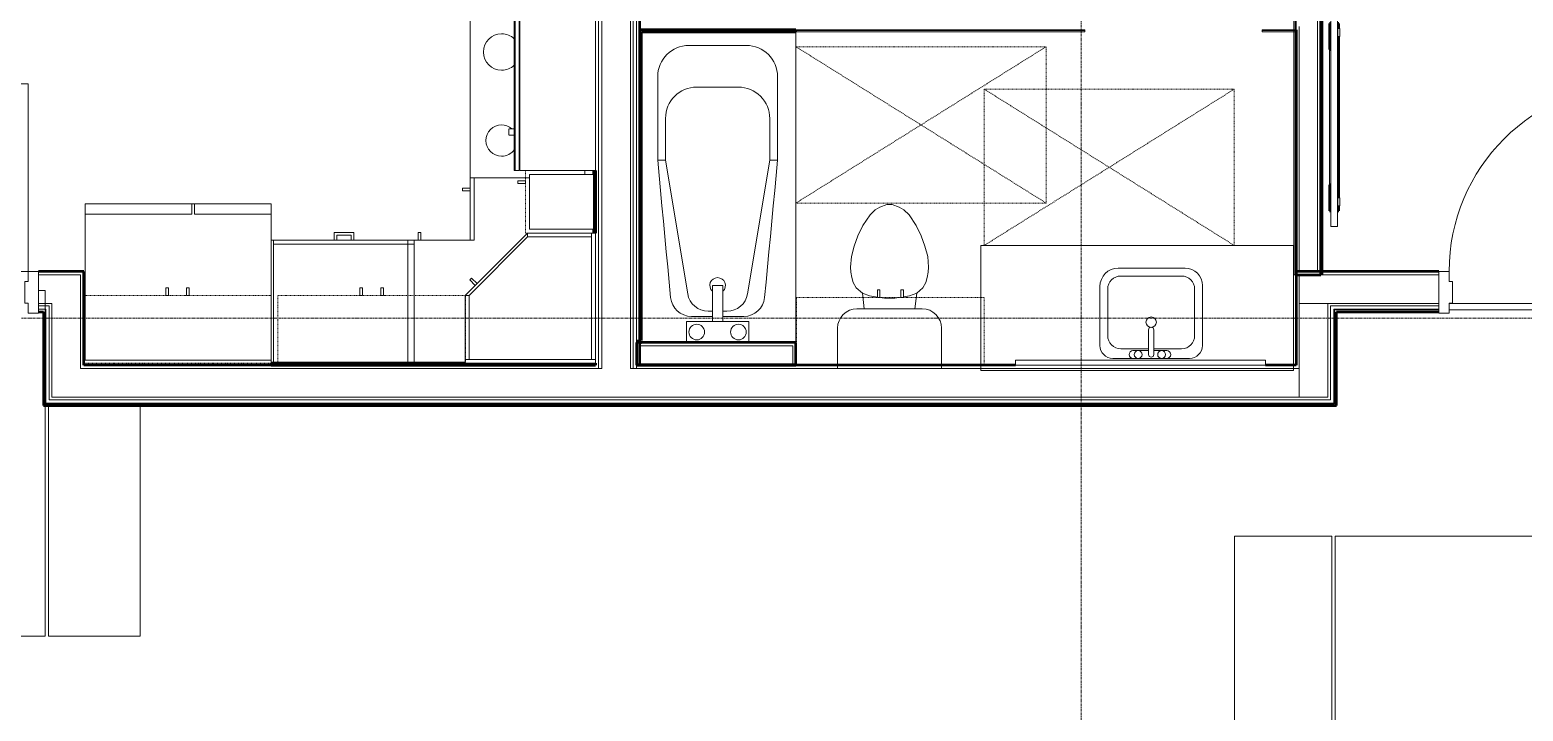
# Model space of a CAD drawing. Header units: inches. Extents: x -4218 to -1830, y 9767 to 12426.
# Drawn here: x -3029.1 to -2742.5, y 10391.8 to 10522.5 of the extents above; entities that cross this region are included whole.
import ezdxf

# ---------------------------------------------------------------- set-up
doc = ezdxf.new("R2010")
doc.units = ezdxf.units.IN
doc.header["$MEASUREMENT"] = 0
doc.linetypes.add('Dash', pattern=[0.25, 0.125, -0.125])
doc.linetypes.add('Grid Line 1_2_', pattern=[0.875, 0.5, -0.125, 0.125, -0.125])
for name, color, linetype, lineweight in [('0-1', 7, 'Continuous', 5), ('0-2', 253, 'Continuous', 9), ('0-3', 7, 'Continuous', 9), ('A-DOOR-1', 7, 'Continuous', 9), ('A-DOOR-2', 50, 'Continuous', 20), ('A-DOOR-3', 250, 'Continuous', 50), ('A-DOOR-FRAM-1', 50, 'Continuous', 20), ('A-FLOR-1', 253, 'Continuous', 9), ('A-FLOR-2', 252, 'Continuous', 9), ('A-FLOR-3', 7, 'Continuous', 9), ('A-FLOR-5', 192, 'Continuous', 9), ('A-GENM-HDLN-1', 7, 'Dash', 9), ('A-WALL-1', 250, 'Continuous', 50), ('A-WALL-2', 10, 'Continuous', 13), ('A-WALL-3', 254, 'Continuous', 9), ('A-WALL-4', 253, 'Continuous', 9), ('A-WALL-5', 252, 'Continuous', 9), ('A-WALL-6', 7, 'Continuous', 9), ('A-WALL-8', 113, 'Continuous', 9), ('I-WALL-1', 250, 'Continuous', 50), ('I-WALL-2', 254, 'Continuous', 9), ('I-WALL-3', 253, 'Continuous', 9), ('I-WALL-4', 252, 'Continuous', 9), ('P-SANR-FIXT-1', 7, 'Continuous', 9), ('P-SANR-FIXT-2', 253, 'Continuous', 9), ('P-SANR-FIXT-3', 252, 'Continuous', 9), ('P-SANR-FIXT-4', 254, 'Continuous', 9), ('Q-CASE', 31, 'Continuous', 9), ('Q-CASE-1', 252, 'Continuous', 9), ('Q-CASE-2', 7, 'Continuous', 9), ('Q-CASE-3', 253, 'Continuous', 9), ('Q-CASE-4', 7, 'Dash', 9), ('Q-CASE-5', 254, 'Continuous', 9), ('Q-SPCQ-1', 7, 'Continuous', 9), ('S-GRID-1', 1, 'Grid Line 1_2_', 9)]:
    doc.layers.add(name, color=color, linetype=linetype, lineweight=lineweight)

# ---------------------------------------------------------------- blocks, each defined once
blk = doc.blocks.new('Refrigerator_-_Side-by-Side_6047 - 36_ X 30_-345559-BACKGROUND - 3RD FLOOR')
at = {"layer": 'Q-SPCQ-1'}
for p, q in [((17.87, 14.42), (-17.88, 14.42)), ((-17.88, 14.42), (-17.88, -15.58)), ((17.87, -15.58), (17.87, 14.42)), ((-17.88, -13.58), (-3.13, -13.58)), ((-17.88, -13.58), (-17.88, -15.58)), ((-3.13, -15.58), (-3.13, -13.58)), ((-2.63, -13.58), (17.87, -13.58)), ((-2.63, -13.58), (-2.63, -15.58)), ((17.87, -15.58), (17.87, -13.58)), ((-17.88, -15.58), (17.87, -15.58)), ((-3.13, -15.58), (-17.88, -15.58)), ((17.87, -15.58), (-2.63, -15.58))]:
    blk.add_line(p, q, dxfattribs=at)
blk = doc.blocks.new('Range - 24_ x 30_-V65-BACKGROUND - 3RD FLOOR')
at = {"layer": 'Q-SPCQ-1'}
blk.add_line((29.25, 22), (30, 22), dxfattribs=at)
for centre, radius, start, end in [((6.5, 6), 3.5, 81.0228, 98.9772), ((6.5, 6), 3.5, 136.4283, 180), ((6.5, 6), 3.5, 180, 0), ((6.5, 6), 3.5, 360, 43.6179), ((23.5, 6), 3, 140.052, 180), ((23.5, 6), 3, 180, 360), ((23.5, 6), 3, 360, 53.8773)]:
    blk.add_arc(centre, radius, start, end, dxfattribs=at)
blk = doc.blocks.new('30quot_MicrowaveVent_11166 - 70cm miele oven-2322118-BACKGROUND - 3RD FLOOR')
at = {"layer": 'Q-CASE-2'}
for p, q in [((-14.2, -14.49), (-14.2, 0)), ((15.68, 0), (-14.2, 0)), ((15.68, 0), (15.68, -14.49)), ((15.68, -14.49), (-14.2, -14.49)), ((-14.2, -14.61), (15.68, -14.61)), ((-14.2, -15.39), (-14.2, -14.61)), ((-14.2, -15.6), (-14.2, -15.39)), ((-14.2, -15.39), (15.68, -15.39)), ((-14.2, -15.6), (15.68, -15.6)), ((7.69, -16.55), (7.69, -15.63)), ((7.69, -16.6), (8.88, -16.6)), ((8.88, -15.63), (8.88, -16.55)), ((15.68, -14.61), (15.68, -15.39)), ((15.68, -15.39), (15.68, -15.6))]:
    blk.add_line(p, q, dxfattribs=at)
blk = doc.blocks.new('300 Series Wall Hung Cabinet_302 - 36_ x 36_-2571299-BACKGROUND - 3RD FLOOR')
at = {"layer": 'Q-CASE-2'}
for p, q in [((-2.25, -13.19), (-1.76, -13.19)), ((-2.25, -13.19), (-2.25, -14.69)), ((-1.76, -14.69), (-1.76, -13.19)), ((1.75, -13.19), (2.24, -13.19)), ((1.75, -13.19), (1.75, -14.69)), ((2.24, -14.69), (2.24, -13.19)), ((-2.25, -14.69), (-1.76, -14.69)), ((1.75, -14.69), (2.24, -14.69))]:
    blk.add_line(p, q, dxfattribs=at)
at = {"layer": 'Q-CASE-4'}
for p, q in [((18, -0.19), (-18, -0.19)), ((-18, -0.19), (-18, -13.19)), ((18, -13.19), (18, -0.19)), ((-18, -13.19), (18, -13.19))]:
    blk.add_line(p, q, dxfattribs=at)
blk = doc.blocks.new('300 Series Wall Hung Cabinet_302 - 18_ x 36_-2359323-BACKGROUND - 3RD FLOOR')
at = {"layer": 'Q-CASE-2'}
for p, q in [((-1.76, 14.69), (-2.25, 14.69)), ((-2.25, 14.69), (-2.25, 13.19)), ((-1.76, 13.19), (-1.76, 14.69)), ((2.24, 14.69), (1.75, 14.69)), ((1.75, 14.69), (1.75, 13.19)), ((2.24, 13.19), (2.24, 14.69)), ((-1.76, 13.19), (-2.25, 13.19)), ((2.24, 13.19), (1.75, 13.19))]:
    blk.add_line(p, q, dxfattribs=at)
at = {"layer": 'Q-CASE-4'}
for p, q in [((-18, 0.19), (-18, 13.19)), ((-18, 13.19), (18, 13.19)), ((18, 13.19), (18, 0.19)), ((18, 0.19), (-18, 0.19))]:
    blk.add_line(p, q, dxfattribs=at)
blk = doc.blocks.new('Base Cabinet 3 Drawer 230 - Base Cabinet 3 Drawer 230 27_-V67-BACKGROUND - 3RD FLOOR')
at = {"layer": 'Q-CASE-1'}
for p, q in [((-12.76, 24), (14.24, 24)), ((-12.76, 23.25), (-12.76, 24)), ((14.24, 23.25), (-12.76, 23.25)), ((-12.76, 23.25), (-12.76, 0.38)), ((-0.64, 24), (-1.14, 24)), ((2.11, 24), (2.61, 24)), ((14.24, 24), (14.24, 23.25)), ((14.24, 0.38), (14.24, 23.25)), ((-12.76, 0), (14.24, 0))]:
    blk.add_line(p, q, dxfattribs=at)
at = {"layer": 'Q-CASE-2'}
for p, q in [((2.61, 25.5), (-1.14, 25.5)), ((-1.14, 25.5), (-1.14, 24)), ((-0.64, 24), (-0.64, 25)), ((-0.64, 25), (2.11, 25)), ((2.11, 25), (2.11, 24)), ((2.61, 24), (2.61, 25.5))]:
    blk.add_line(p, q, dxfattribs=at)
at = {"layer": 'Q-CASE-3'}
for p, q in [((-0.64, 24), (-1.14, 24)), ((2.11, 24), (2.61, 24)), ((-12.76, 0.38), (-12.76, 0.01)), ((14.24, 0.01), (14.24, 0.38))]:
    blk.add_line(p, q, dxfattribs=at)
at = {"layer": 'Q-CASE-5'}
for p, q in [((-0.64, 24), (-1.14, 24)), ((2.11, 24), (2.61, 24))]:
    blk.add_line(p, q, dxfattribs=at)
blk = doc.blocks.new('308 - 308-2727439-BACKGROUND - 3RD FLOOR')
at = {"layer": 'Q-CASE'}
for p, q in [((0, 25.19), (-12, 13.19)), ((-11.25, 13.19), (0, 24.44)), ((0, 24.44), (0, 25.19)), ((-12, 13.19), (-11.25, 13.19))]:
    blk.add_line(p, q, dxfattribs=at)
at = {"layer": 'Q-CASE-2'}
for p, q in [((0, 24.44), (-11.25, 13.19)), ((0, 25.19), (0, 24.44)), ((12.25, 25.19), (0, 25.19)), ((12.25, 24.44), (0, 24.44)), ((0, 24.44), (12.25, 24.44)), ((12.25, 24.44), (12.25, 25.19)), ((13, 25.19), (12.25, 25.19)), ((12.25, 25.19), (12.25, 0.94)), ((12.25, 0.94), (12.25, 24.44)), ((13, 0.94), (13, 25.19)), ((-10.76, 16.55), (-11.11, 16.2)), ((-11.11, 16.2), (-10.05, 15.14)), ((-9.7, 15.49), (-10.76, 16.55)), ((-12, 13.19), (-12, 0.94)), ((-11.25, 13.19), (-12, 13.19)), ((-11.25, 13.19), (-11.25, 0.94)), ((-11.25, 0.94), (-11.25, 13.19)), ((-12, 0.94), (-11.25, 0.94)), ((13, 0.94), (-12, 0.94)), ((-12, 0.94), (-12, 0.19)), ((-12, 0.19), (13, 0.19)), ((-11.25, 0.94), (12.25, 0.94)), ((12.25, 0.94), (13, 0.94)), ((13, 0.19), (13, 0.94))]:
    blk.add_line(p, q, dxfattribs=at)
blk = doc.blocks.new('Base Cabinet Corner 197 - Base Cabinet Corner 197-V72-BACKGROUND - 3RD FLOOR')
at = {"layer": 'Q-CASE-1'}
for p, q in [((0.73, 36), (-22.89, 36)), ((0.74, 23.25), (0.74, 24)), ((12.74, 24), (0.74, 24)), ((0.74, 23.25), (0.74, 24)), ((12.74, 23.25), (0.74, 23.25)), ((10.73, 24), (10.24, 24)), ((12.74, 12.63), (12.74, 24))]:
    blk.add_line(p, q, dxfattribs=at)
at = {"layer": 'Q-CASE-2'}
for p, q in [((0.74, 24), (0.74, 36)), ((0.74, 24), (0.74, 36)), ((0.73, 33.51), (0.73, 34)), ((2.23, 34), (0.73, 34)), ((0.73, 33.51), (2.23, 33.51)), ((2.23, 33.51), (2.23, 34)), ((10.73, 25.5), (10.24, 25.5)), ((10.24, 25.5), (10.24, 24)), ((10.73, 24), (10.73, 25.5))]:
    blk.add_line(p, q, dxfattribs=at)
at = {"layer": 'Q-CASE-3'}
for p, q in [((-22.89, 36), (-23.26, 36)), ((10.73, 24), (10.24, 24)), ((12.74, 0), (12.74, 0.38))]:
    blk.add_line(p, q, dxfattribs=at)
at = {"layer": 'Q-CASE-5'}
for p, q in [((-23.26, 36), (-23.26, 0)), ((-23.26, 0), (-22.89, 0)), ((-22.89, 0), (2.11, 0)), ((2.11, 0), (12.74, 0))]:
    blk.add_line(p, q, dxfattribs=at)
blk = doc.blocks.new('300 Series Wall Hung Cabinet_301 - 12_-2216986-BACKGROUND - 3RD FLOOR')
at = {"layer": 'Q-CASE-2'}
for p, q in [((5.25, -0.19), (-5.25, -0.19)), ((-5.25, -0.19), (-5.25, -12.44)), ((5.25, -12.44), (5.25, -0.19)), ((-5.25, -12.44), (5.25, -12.44)), ((-4, -13.19), (-3.51, -13.19)), ((-4, -13.19), (-4, -14.69)), ((-3.51, -14.69), (-3.51, -13.19)), ((-4, -14.69), (-3.51, -14.69))]:
    blk.add_line(p, q, dxfattribs=at)
at = {"layer": 'Q-CASE-4'}
for p, q in [((6, -0.19), (-6, -0.19)), ((-6, -0.19), (-6, -13.19)), ((6, -13.19), (6, -0.19)), ((-6, -13.19), (6, -13.19))]:
    blk.add_line(p, q, dxfattribs=at)
blk = doc.blocks.new('Basic Wall _ INT - W4BØF - _5_8 GYP - 2X4 WOOD_BATT_ - 5_8 GYP_ - ___-3182892-BACKGROUND - 3RD FLOOR')
at = {"layer": 'A-WALL-4'}
for p, q in [((-2781.32, 10565.87), (-2781.35, 10565.89)), ((-2781.15, 10565.69), (-2781.21, 10565.75)), ((-2781, 10565.54), (-2781.14, 10565.69)), ((-2780.94, 10565.48), (-2781, 10565.54)), ((-2781.35, 10476.16), (-2781.35, 10475.54)), ((-2781.35, 10475.52), (-2781.32, 10475.52)), ((-2781.21, 10475.52), (-2781.15, 10475.52)), ((-2781.14, 10475.52), (-2781, 10475.52)), ((-2781, 10475.54), (-2781, 10476.16)), ((-2781, 10475.52), (-2780.94, 10475.52))]:
    blk.add_line(p, q, dxfattribs=at)
at = {"layer": 'A-WALL-5'}
for p, q in [((-2781.35, 10565.89), (-2781.35, 10562.79)), ((-2781, 10562.79), (-2781, 10565.54)), ((-2781.35, 10562.79), (-2781.32, 10562.79)), ((-2781.21, 10562.79), (-2781.15, 10562.79)), ((-2781.14, 10562.79), (-2781, 10562.79)), ((-2781, 10562.79), (-2780.94, 10562.79)), ((-2781.32, 10526.79), (-2781.35, 10526.79)), ((-2781.35, 10526.79), (-2781.35, 10476.16)), ((-2781.15, 10526.79), (-2781.21, 10526.79)), ((-2781, 10526.79), (-2781.14, 10526.79)), ((-2780.94, 10526.79), (-2781, 10526.79)), ((-2781, 10476.16), (-2781, 10526.79)), ((-2781.31, 10475.52), (-2781.35, 10475.52)), ((-2781.22, 10475.52), (-2781.31, 10475.52)), ((-2781.22, 10475.54), (-2781.22, 10476.16)), ((-2780.94, 10475.52), (-2781.22, 10475.52)), ((-2780.94, 10475.54), (-2780.94, 10476.16))]:
    blk.add_line(p, q, dxfattribs=at)
at = {"layer": 'A-WALL-6'}
for p, q in [((-2781.35, 10565.89), (-2781.31, 10565.85)), ((-2781.22, 10562.79), (-2781.22, 10565.77)), ((-2780.94, 10562.79), (-2780.94, 10565.48)), ((-2781.31, 10562.79), (-2781.35, 10562.79)), ((-2781.22, 10562.79), (-2781.31, 10562.79)), ((-2780.94, 10562.79), (-2781.22, 10562.79)), ((-2781.35, 10526.79), (-2781.31, 10526.79)), ((-2781.31, 10526.79), (-2781.22, 10526.79)), ((-2781.22, 10476.16), (-2781.22, 10526.79)), ((-2781.22, 10526.79), (-2780.94, 10526.79)), ((-2780.94, 10476.16), (-2780.94, 10526.79))]:
    blk.add_line(p, q, dxfattribs=at)
at = {"layer": 'A-WALL-6', "flags": 128}
for points in [[(-2781.31, 10565.85), (-2781.28, 10565.83), (-2781.26, 10565.81), (-2781.25, 10565.79), (-2781.23, 10565.78), (-2781.23, 10565.77), (-2781.22, 10565.77)], [(-2781.22, 10565.77), (-2781.2, 10565.75), (-2781.15, 10565.69), (-2781.05, 10565.6), (-2780.94, 10565.48)]]:
    blk.add_lwpolyline(points, dxfattribs=at)
blk = doc.blocks.new('Basic Wall _ INT - W4BØF - _5_8 GYP - 2X4 WOOD_BATT_ - 5_8 GYP_ - ___-3182891-BACKGROUND - 3RD FLOOR')
at = {"layer": 'A-WALL-3'}
blk.add_line((-2786.1, 10526.79), (-2786.12, 10526.79), dxfattribs=at)
at = {"layer": 'A-WALL-4'}
for p, q in [((-2786.45, 10565.89), (-2786.51, 10565.89)), ((-2786.3, 10565.89), (-2786.45, 10565.89)), ((-2786.24, 10565.89), (-2786.3, 10565.89)), ((-2786.1, 10565.89), (-2786.12, 10565.89)), ((-2786.45, 10526.79), (-2786.51, 10526.79)), ((-2786.3, 10526.79), (-2786.45, 10526.79)), ((-2786.45, 10522.57), (-2786.45, 10526.78)), ((-2786.24, 10526.79), (-2786.3, 10526.79)), ((-2786.1, 10526.79), (-2786.1, 10522.54)), ((-2786.45, 10522.34), (-2786.45, 10522.39)), ((-2786.45, 10522.25), (-2786.45, 10522.34)), ((-2786.45, 10522.13), (-2786.45, 10522.25)), ((-2786.1, 10476.16), (-2786.1, 10475.54))]:
    blk.add_line(p, q, dxfattribs=at)
at = {"layer": 'A-WALL-5'}
for p, q in [((-2786.51, 10565.89), (-2786.22, 10565.89)), ((-2786.45, 10562.79), (-2786.45, 10565.89)), ((-2786.22, 10565.89), (-2786.14, 10565.89)), ((-2786.14, 10565.89), (-2786.1, 10565.89)), ((-2786.1, 10565.89), (-2786.1, 10562.79)), ((-2786.51, 10562.79), (-2786.45, 10562.79)), ((-2786.45, 10562.79), (-2786.3, 10562.79)), ((-2786.3, 10562.79), (-2786.24, 10562.79)), ((-2786.12, 10562.79), (-2786.1, 10562.79)), ((-2786.51, 10526.79), (-2786.22, 10526.79)), ((-2786.51, 10522.58), (-2786.51, 10526.78)), ((-2786.22, 10526.79), (-2786.22, 10522.55)), ((-2786.22, 10526.79), (-2786.14, 10526.79)), ((-2786.14, 10526.79), (-2786.1, 10526.79)), ((-2786.51, 10522.34), (-2786.51, 10522.39)), ((-2786.51, 10522.25), (-2786.51, 10522.34)), ((-2786.51, 10522.13), (-2786.51, 10522.25)), ((-2786.45, 10475.52), (-2786.45, 10522.13)), ((-2786.1, 10522.54), (-2786.1, 10476.16)), ((-2786.51, 10475.52), (-2786.45, 10475.52)), ((-2786.45, 10475.52), (-2786.3, 10475.52)), ((-2786.3, 10475.52), (-2786.24, 10475.52)), ((-2786.12, 10475.52), (-2786.1, 10475.52))]:
    blk.add_line(p, q, dxfattribs=at)
at = {"layer": 'A-WALL-6'}
for p, q in [((-2786.51, 10562.79), (-2786.51, 10565.89)), ((-2786.22, 10565.89), (-2786.22, 10562.79)), ((-2786.22, 10562.79), (-2786.51, 10562.79)), ((-2786.14, 10562.79), (-2786.22, 10562.79)), ((-2786.1, 10562.79), (-2786.14, 10562.79)), ((-2786.51, 10475.52), (-2786.51, 10522.13)), ((-2786.22, 10522.54), (-2786.22, 10475.52)), ((-2786.22, 10475.52), (-2786.51, 10475.52)), ((-2786.14, 10475.52), (-2786.22, 10475.52)), ((-2786.1, 10475.52), (-2786.14, 10475.52))]:
    blk.add_line(p, q, dxfattribs=at)
blk = doc.blocks.new('Basic Wall _ INT - W4BØF - _5_8 GYP - 2X4 WOOD_BATT_ - 5_8 GYP_ - ___-3182894-BACKGROUND - 3RD FLOOR')
at = {"layer": 'A-WALL-3'}
for p, q in [((-2786.1, 10522.52), (-2786.1, 10522.54)), ((-2786.1, 10522.34), (-2786.1, 10522.4)), ((-2786.1, 10522.19), (-2786.1, 10522.33)), ((-2786.1, 10522.13), (-2786.1, 10522.19))]:
    blk.add_line(p, q, dxfattribs=at)
at = {"layer": 'A-WALL-4'}
for p, q in [((-2786.4, 10522.19), (-2786.51, 10522.19)), ((-2786.31, 10522.19), (-2786.39, 10522.19)), ((-2786.25, 10522.19), (-2786.3, 10522.19)), ((-2786.1, 10522.48), (-2786.1, 10522.43)), ((-2786.1, 10522.43), (-2786.1, 10522.41)), ((-2786.1, 10522.41), (-2786.1, 10522.34)), ((-2786.1, 10522.34), (-2786.1, 10522.25)), ((-2786.1, 10522.25), (-2786.1, 10522.13))]:
    blk.add_line(p, q, dxfattribs=at)
at = {"layer": 'A-WALL-5'}
for p, q in [((-2882.11, 10522.54), (-2826.62, 10522.54)), ((-2826.62, 10522.19), (-2882.11, 10522.19)), ((-2826.62, 10522.52), (-2826.62, 10522.54)), ((-2826.62, 10522.34), (-2826.62, 10522.4)), ((-2826.62, 10522.19), (-2826.62, 10522.33)), ((-2826.62, 10522.13), (-2826.62, 10522.19)), ((-2792.62, 10522.54), (-2792.62, 10522.52)), ((-2792.62, 10522.54), (-2786.1, 10522.54)), ((-2792.62, 10522.4), (-2792.62, 10522.34)), ((-2792.62, 10522.33), (-2792.62, 10522.19)), ((-2792.62, 10522.19), (-2792.62, 10522.13)), ((-2786.51, 10522.19), (-2792.62, 10522.19)), ((-2786.4, 10522.13), (-2786.51, 10522.13)), ((-2786.31, 10522.13), (-2786.39, 10522.13)), ((-2786.25, 10522.13), (-2786.3, 10522.13)), ((-2786.1, 10522.54), (-2786.1, 10522.5)), ((-2786.1, 10522.5), (-2786.1, 10522.48))]:
    blk.add_line(p, q, dxfattribs=at)
at = {"layer": 'A-WALL-6'}
for p, q in [((-2882.11, 10522.41), (-2826.62, 10522.41)), ((-2826.62, 10522.13), (-2882.11, 10522.13)), ((-2826.62, 10522.54), (-2826.62, 10522.5)), ((-2826.62, 10522.5), (-2826.62, 10522.41)), ((-2826.62, 10522.41), (-2826.62, 10522.13)), ((-2792.62, 10522.5), (-2792.62, 10522.54)), ((-2792.62, 10522.41), (-2792.62, 10522.5)), ((-2792.62, 10522.41), (-2786.1, 10522.41)), ((-2792.62, 10522.13), (-2792.62, 10522.41)), ((-2786.51, 10522.13), (-2792.62, 10522.13))]:
    blk.add_line(p, q, dxfattribs=at)
blk = doc.blocks.new('BARN - FLUSH - 3-0 x 7-0 BARN DOOR-2961666-BACKGROUND - 3RD FLOOR')
at = {"layer": 'A-DOOR-1'}
for p, q in [((21, -4.32), (-60, -4.32)), ((-60, -4.95), (-60, -4.32)), ((-60, -5.57), (-60, -4.95)), ((-60, -5.57), (21, -5.57)), ((-54.5, -5.67), (-56, -5.67)), ((-56, -5.67), (-56, -6)), ((-54.5, -6), (-54.5, -5.67)), ((-52, -4.07), (-26, -4.07)), ((-23.5, -6), (-23.5, -5.67)), ((-22, -5.67), (-23.5, -5.67)), ((-22, -5.67), (-22, -6)), ((21, -4.32), (21, -4.95)), ((21, -4.95), (21, -5.57)), ((-54.5, -6), (-56, -6)), ((-22, -6), (-23.5, -6))]:
    blk.add_line(p, q, dxfattribs=at)
at = {"layer": 'A-DOOR-3'}
for p, q in [((-52, -4.07), (-57, -4.07)), ((-57, -4.07), (-57, -4.32)), ((-57, -5.57), (-57, -5.82)), ((-52, -4.33), (-52, -4.07)), ((-21, -4.07), (-26, -4.07)), ((-26, -4.07), (-26, -4.32)), ((-21, -4.32), (-21, -4.07)), ((-21, -5.82), (-21, -5.57)), ((-57, -5.82), (-56, -5.82)), ((-54.5, -5.82), (-23.5, -5.82)), ((-22, -5.82), (-21, -5.82))]:
    blk.add_line(p, q, dxfattribs=at)
blk = doc.blocks.new('M_Sink Vanity-Square - 500 x 440mm-V26-BACKGROUND - 3RD FLOOR')
at = {"layer": 'P-SANR-FIXT-1'}
for p, q in [((-5.72, 10.23), (7.14, 10.23)), ((-5.22, 8.73), (6.46, 8.73)), ((-9.22, -4.59), (-9.22, 6.73)), ((-7.72, -2.72), (-7.72, 6.23)), ((8.96, 6.23), (8.96, -2.72)), ((10.46, 6.91), (10.46, -4.59)), ((0.12, -6.33), (0.12, -1.59)), ((1.12, -6.33), (1.12, -1.59)), ((0.12, -5.22), (-5.22, -5.22)), ((-2.88, -5.59), (0.12, -5.59)), ((6.46, -5.22), (1.12, -5.22)), ((1.12, -5.59), (3.62, -5.59)), ((7.96, -7.09), (-6.72, -7.09)), ((3.62, -7.09), (-2.88, -7.09))]:
    blk.add_line(p, q, dxfattribs=at)
for centre, radius, start, end in [((-5.72, 6.73), 3.5, 90, 180), ((-5.22, 6.23), 2.5, 90, 180), ((6.46, 6.23), 2.5, 360, 90), ((7.14, 6.91), 3.32, 360, 90), ((0.62, -0.13), 1, 360, 180), ((-5.22, -2.72), 2.5, 180, 270), ((0.62, -0.13), 1, 180, 0), ((0.62, -1.59), 0.5, 360, 180), ((6.46, -2.72), 2.5, 270, 360), ((-6.72, -4.59), 2.5, 180, 270), ((-2.88, -6.34), 0.75, 90, 270), ((-1.88, -6.34), 0.75, 360, 180), ((2.62, -6.34), 0.75, 0, 180), ((3.62, -6.34), 0.75, 270, 90), ((7.96, -4.59), 2.5, 270, 0), ((-1.88, -6.34), 0.75, 180, 0), ((0.62, -6.33), 0.5, 180, 0), ((2.62, -6.34), 0.75, 180, 0)]:
    blk.add_arc(centre, radius, start, end, dxfattribs=at)
blk = doc.blocks.new('Toilet-Domestic-3D - Toilet-Domestic-3D-V84-BACKGROUND - 3RD FLOOR')
at = {"layer": 'P-SANR-FIXT-1'}
for p, q in [((-9.98, 11.75), (-9.98, 18.85)), ((9.98, 18.85), (9.98, 11.75)), ((6.25, 8.02), (-6.25, 8.02)), ((-4.86, 8.02), (-5.21, 5)), ((-1, 6), (-2.16, 5.8)), ((1, 6), (-1, 6)), ((1.85, 5.85), (1, 6)), ((3.84, 5.5), (2.34, 5.76)), ((4.86, 8.02), (5.21, 5)), ((-6.97, 3), (-7.24, 2)), ((-6.4, 4), (-6.97, 3)), ((-5.21, 5), (-6.4, 4)), ((-3.84, 5.5), (-5.21, 5)), ((-2.65, 5.71), (-3.84, 5.5)), ((5.21, 5), (3.84, 5.5)), ((6.4, 4), (5.21, 5)), ((6.97, 3), (6.4, 4)), ((7.24, 2), (6.97, 3)), ((-7.41, 1), (-7.5, 0)), ((-7.24, 2), (-7.41, 1)), ((7.41, 1), (7.24, 2)), ((7.5, 0), (7.41, 1)), ((-7.5, 0), (-7.33, -1.99)), ((-7.33, -1.99), (-6.79, -4)), ((6.79, -4), (7.33, -1.99)), ((7.33, -1.99), (7.5, 0)), ((-6.79, -4), (-6.06, -6)), ((6.06, -6), (6.79, -4)), ((-6.06, -6), (-5.13, -8)), ((-5.13, -8), (-3.74, -10)), ((3.74, -10), (5.13, -8)), ((5.13, -8), (6.06, -6)), ((-3.74, -10), (-2.74, -11)), ((-2.74, -11), (-1.87, -11.5)), ((1.87, -11.5), (2.74, -11)), ((2.74, -11), (3.74, -10)), ((-1.87, -11.5), (-0.5, -12)), ((-0.5, -12), (0.5, -12)), ((0.5, -12), (1.87, -11.5))]:
    blk.add_line(p, q, dxfattribs=at)
for centre, start, end in [((-6.25, 11.75), 180, 270), ((6.25, 11.75), 270, 360)]:
    blk.add_arc(centre, 3.73, start, end, dxfattribs=at)
at = {"layer": 'P-SANR-FIXT-2'}
blk.add_line((-9.98, 19.48), (9.98, 19.48), dxfattribs=at)
at = {"layer": 'P-SANR-FIXT-3'}
for p, q in [((-9.98, 18.85), (-9.98, 19.48)), ((9.98, 19.48), (9.98, 18.85))]:
    blk.add_line(p, q, dxfattribs=at)
blk = doc.blocks.new('Bath Vanity - Bath Vanity 60_-V173-BACKGROUND - 3RD FLOOR')
at = {"layer": 'Q-CASE-1'}
for p, q in [((-29.26, 1), (-29.26, 0)), ((30.74, 0.38), (30.74, 1)), ((30.74, 0), (30.74, 0.38)), ((-29.26, 0), (30.74, 0))]:
    blk.add_line(p, q, dxfattribs=at)
at = {"layer": 'Q-CASE-2'}
for p, q in [((30.74, 24), (-29.26, 24)), ((-29.26, 24), (-29.26, 1)), ((30.74, 1), (30.74, 24))]:
    blk.add_line(p, q, dxfattribs=at)
blk = doc.blocks.new('Bath Tub - Maestro - 60_x30_-V147-BACKGROUND - 3RD FLOOR')
at = {"layer": 'P-SANR-FIXT-1'}
for p, q in [((35, 26.5), (51, 26.5)), ((35, 26.5), (35, 25)), ((35, 25), (9.35, 20.74)), ((43, 25), (35, 25)), ((4, 21), (0.38, 21)), ((4, 16), (4, 21)), ((57, 20.5), (57, 9.5)), ((5, 16), (5, 20.04)), ((49, 11), (49, 19)), ((4, 14), (4, 16)), ((4, 16), (10.94, 16)), ((6, 16.8), (6, 16)), ((10.94, 14), (10.94, 16)), ((4, 9), (4, 14)), ((10.94, 14), (4, 14)), ((5, 9.96), (5, 14)), ((6, 14), (6, 13.2)), ((0.38, 9), (4, 9)), ((9.35, 9.26), (35, 5)), ((35, 3.5), (35, 5)), ((35, 5), (43, 5)), ((51, 3.5), (35, 3.5)), ((0.38, 0), (59.63, 0))]:
    blk.add_line(p, q, dxfattribs=at)
at = {"layer": 'P-SANR-FIXT-1', "flags": 128}
for points in [[(8.63, 24.03), (11.56, 24.3), (14.49, 24.58), (17.42, 24.85), (20.35, 25.13), (23.28, 25.4), (26.21, 25.68), (29.14, 25.95), (32.07, 26.23), (35, 26.5)], [(35, 3.5), (32.07, 3.77), (29.14, 4.05), (26.21, 4.32), (23.28, 4.6), (20.35, 4.87), (17.42, 5.15), (14.49, 5.42), (11.56, 5.7), (8.63, 5.97)]]:
    blk.add_lwpolyline(points, dxfattribs=at)
at = {"layer": 'P-SANR-FIXT-1'}
for centre, radius, start, end in [((51, 20.5), 6, 360, 90), ((9, 20.04), 4, 95.3558, 180), ((43, 19), 6, 360, 90), ((2, 19), 1.5, 360, 180), ((10, 16.8), 4, 99.4223, 180), ((2, 19), 1.5, 180, 360), ((10.94, 15), 1.5, 360, 137.9289), ((10.94, 15), 1.5, 222.0711, 360), ((2, 11), 1.5, 360, 180), ((10, 13.2), 4, 180, 260.5777), ((2, 11), 1.5, 180, 360), ((9, 9.96), 4, 180, 264.6442), ((43, 11), 6, 270, 0), ((51, 9.5), 6, 270, 360)]:
    blk.add_arc(centre, radius, start, end, dxfattribs=at)
at = {"layer": 'P-SANR-FIXT-2'}
for p, q in [((60, 30), (0, 30)), ((0, 29.97), (0, 21)), ((60, 0), (60, 29.97)), ((0, 21), (0, 9)), ((0, 9), (0, 0))]:
    blk.add_line(p, q, dxfattribs=at)
at = {"layer": 'P-SANR-FIXT-3'}
for p, q in [((0.38, 21), (0, 21)), ((0, 9), (0.38, 9)), ((0, 0), (0.38, 0)), ((59.63, 0), (60, 0))]:
    blk.add_line(p, q, dxfattribs=at)
at = {"layer": 'P-SANR-FIXT-4'}
blk.add_line((0, 21), (0, 9), dxfattribs=at)
blk = doc.blocks.new('ADA Clearances - 30_x48_-3054095-BACKGROUND - 3RD FLOOR')
at = {"layer": 'A-GENM-HDLN-1'}
for p, q in [((15, -24), (-15, 24)), ((-15, -24), (15, 24)), ((15, 24), (-15, 24)), ((-15, 24), (-15, -24)), ((15, -24), (15, 24)), ((-15, -24), (15, -24))]:
    blk.add_line(p, q, dxfattribs=at)
blk = doc.blocks.new('ADA Clearances - 30_x48_-V86-BACKGROUND - 3RD FLOOR')
at = {"layer": 'A-GENM-HDLN-1'}
for p, q in [((15, -24), (-15, 24)), ((-15, -24), (15, 24)), ((15, 24), (-15, 24)), ((15, -24), (15, 24)), ((-15, -24), (15, -24))]:
    blk.add_line(p, q, dxfattribs=at)
blk = doc.blocks.new('BATHROOM MIRROR - BATHROOM MIRROR 48_-3123886-BACKGROUND - 3RD FLOOR')
at = {"layer": 'Q-CASE-2'}
for p, q in [((-23.26, -23), (24.74, -23)), ((-23.26, -23), (-23.26, -24)), ((24.74, -24), (-23.26, -24)), ((24.74, -24), (24.74, -23))]:
    blk.add_line(p, q, dxfattribs=at)
at = {"layer": 'Q-CASE-5'}
blk.add_line((21.74, -24), (-20.26, -24), dxfattribs=at)
blk = doc.blocks.new('300 Series Wall Hung Cabinet_326 - 36_-2909953-BACKGROUND - 3RD FLOOR')
at = {"layer": 'Q-CASE-2'}
for p, q in [((-2.01, 14.69), (-2.5, 14.69)), ((-2.5, 14.69), (-2.5, 13.19)), ((-2.01, 13.19), (-2.01, 14.69)), ((2.49, 14.69), (2, 14.69)), ((2, 14.69), (2, 13.19)), ((2.49, 13.19), (2.49, 14.69)), ((-2.01, 13.19), (-2.5, 13.19)), ((2.49, 13.19), (2, 13.19))]:
    blk.add_line(p, q, dxfattribs=at)
at = {"layer": 'Q-CASE-4'}
for p, q in [((-18, 0.19), (-18, 13.19)), ((-18, 13.19), (18, 13.19)), ((18, 13.19), (18, 0.19)), ((18, 0.19), (-18, 0.19))]:
    blk.add_line(p, q, dxfattribs=at)
blk = doc.blocks.new('Basic Wall _ INT - W4FØF - INT - _5_8 GYP - 2X4 WOOD_BATT__ - ___-3183076-BACKGROUND - 3RD FLOOR')
at = {"layer": 'A-WALL-3'}
for p, q in [((-2912.7, 10462.95), (-2912.7, 10462.89)), ((-2912.7, 10462.89), (-2912.7, 10462.75)), ((-2912.7, 10462.74), (-2912.7, 10462.68)), ((-2912.7, 10462.56), (-2912.7, 10462.54))]:
    blk.add_line(p, q, dxfattribs=at)
at = {"layer": 'A-WALL-4'}
for p, q in [((-2912.7, 10462.66), (-2912.7, 10462.95)), ((-2912.11, 10462.89), (-2912.7, 10462.89)), ((-2912.7, 10462.66), (-2912.7, 10462.66)), ((-2912.7, 10462.65), (-2912.7, 10462.66)), ((-2912.7, 10462.58), (-2912.7, 10462.65)), ((-2912.7, 10462.54), (-2912.7, 10462.58)), ((-2912.7, 10462.54), (-2912.11, 10462.54))]:
    blk.add_line(p, q, dxfattribs=at)
at = {"layer": 'A-WALL-5'}
for p, q in [((-2912.11, 10462.95), (-2912.7, 10462.95)), ((-2912.11, 10462.66), (-2912.7, 10462.66)), ((-2882.07, 10462.89), (-2882.07, 10462.95)), ((-2882.07, 10462.75), (-2882.07, 10462.89)), ((-2882.07, 10462.68), (-2882.07, 10462.74)), ((-2882.07, 10462.54), (-2882.07, 10462.56))]:
    blk.add_line(p, q, dxfattribs=at)
at = {"layer": 'A-WALL-6'}
for p, q in [((-2882.07, 10462.95), (-2882.07, 10462.66)), ((-2882.07, 10462.66), (-2882.07, 10462.58)), ((-2882.07, 10462.58), (-2882.07, 10462.54))]:
    blk.add_line(p, q, dxfattribs=at)
blk = doc.blocks.new('CTR - 1st Phase - Unit Layouts_rvt-1-BACKGROUND - 3RD FLOOR')
at = {"layer": 'A-WALL-1'}
for p, q in [((-2781.35, 10475.52), (-2781.35, 10526.79)), ((-2912.11, 10522.54), (-2912.11, 10462.54)), ((-2911.73, 10522.54), (-2912.11, 10522.54)), ((-2882.11, 10522.54), (-2911.73, 10522.54)), ((-2911.73, 10462.91), (-2911.73, 10522.16)), ((-2911.73, 10522.16), (-2882.11, 10522.16)), ((-2882.11, 10522.16), (-2882.11, 10522.54)), ((-2786.1, 10522.54), (-2786.1, 10475.52)), ((-2920.95, 10495.54), (-2920.95, 10494.79)), ((-2920.57, 10483.54), (-2920.57, 10495.54)), ((-2920.95, 10484.29), (-2920.95, 10483.54)), ((-2786.1, 10475.52), (-2785.47, 10475.52)), ((-2785.47, 10475.52), (-2781.97, 10475.52)), ((-2781.97, 10475.52), (-2781.35, 10475.52)), ((-2882.07, 10462.54), (-2912.7, 10462.54)), ((-2912.7, 10462.54), (-2912.7, 10461.91)), ((-2912.7, 10461.91), (-2912.7, 10458.41)), ((-2912.11, 10462.54), (-2911.73, 10462.54)), ((-2882.07, 10461.91), (-2882.07, 10462.54)), ((-2882.07, 10458.41), (-2882.07, 10461.91)), ((-2945.57, 10458.54), (-2982.77, 10458.54)), ((-2982.77, 10458.54), (-2982.77, 10458.16)), ((-2982.77, 10458.16), (-2920.57, 10458.16)), ((-2920.57, 10458.16), (-2920.57, 10458.54)), ((-2912.7, 10458.41), (-2912.7, 10458.16)), ((-2912.7, 10458.16), (-2882.07, 10458.16)), ((-2882.07, 10458.16), (-2882.07, 10458.41))]:
    blk.add_line(p, q, dxfattribs=at)
at = {"layer": 'A-WALL-2'}
for p, q in [((-2781.97, 10526.79), (-2781.97, 10476.14)), ((-2785.47, 10523.16), (-2785.47, 10476.14)), ((-2785.47, 10476.14), (-2781.97, 10476.14)), ((-2912.07, 10461.91), (-2912.07, 10458.41)), ((-2912.07, 10461.91), (-2882.7, 10461.91)), ((-2882.7, 10458.41), (-2882.7, 10461.91)), ((-2912.07, 10458.41), (-2912.7, 10458.41)), ((-2912.7, 10458.41), (-2912.07, 10458.41)), ((-2912.07, 10458.41), (-2882.7, 10458.41)), ((-2882.07, 10458.41), (-2882.7, 10458.41)), ((-2882.7, 10458.41), (-2882.07, 10458.41))]:
    blk.add_line(p, q, dxfattribs=at)
at = {"layer": 'A-WALL-3'}
for p, q in [((-2786.1, 10522.39), (-2786.1, 10522.13)), ((-2920.57, 10458.54), (-2920.57, 10483.54)), ((-2786.1, 10476.16), (-2786.1, 10475.54)), ((-2781.35, 10475.54), (-2781.35, 10476.16)), ((-2912.11, 10462.54), (-2912.7, 10462.54)), ((-2912.7, 10458.16), (-2912.7, 10462.54)), ((-2912.7, 10458.16), (-2912.07, 10458.16))]:
    blk.add_line(p, q, dxfattribs=at)
at = {"layer": 'A-WALL-4'}
for p, q in [((-2781.35, 10476.16), (-2781.35, 10526.79)), ((-2912.11, 10522.54), (-2912.11, 10462.54)), ((-2912.07, 10522.54), (-2911.73, 10522.54)), ((-2882.11, 10522.54), (-2911.73, 10522.54)), ((-2786.1, 10522.13), (-2786.1, 10476.16)), ((-2920.57, 10483.54), (-2920.57, 10495.54)), ((-2785.47, 10475.52), (-2786.1, 10475.52)), ((-2781.35, 10475.52), (-2785.45, 10475.52)), ((-2911.73, 10462.54), (-2912.07, 10462.54)), ((-2982.77, 10458.16), (-2920.57, 10458.16)), ((-2920.95, 10458.54), (-2945.57, 10458.54)), ((-2920.57, 10458.54), (-2920.57, 10458.16)), ((-2912.07, 10458.16), (-2882.07, 10458.16))]:
    blk.add_line(p, q, dxfattribs=at)
at = {"layer": 'A-WALL-5'}
for p, q in [((-2911.73, 10462.91), (-2911.73, 10522.16)), ((-2911.73, 10522.16), (-2882.11, 10522.16)), ((-2882.11, 10522.54), (-2882.11, 10522.16)), ((-2920.95, 10495.54), (-2920.95, 10494.79)), ((-2920.95, 10484.29), (-2920.95, 10483.54)), ((-2882.07, 10462.54), (-2882.07, 10458.16)), ((-2982.77, 10458.16), (-2982.77, 10458.54)), ((-2945.57, 10458.54), (-2982.77, 10458.54))]:
    blk.add_line(p, q, dxfattribs=at)
at = {"layer": 'A-WALL-8'}
for p, q in [((-2944.57, 10552.29), (-2944.57, 10482.16)), ((-2944.57, 10482.16), (-2944.57, 10552.29)), ((-2920.57, 10483.54), (-2920.57, 10495.54)), ((-2920.57, 10495.54), (-2920.57, 10483.54)), ((-2944.57, 10482.16), (-2982.77, 10482.16)), ((-2982.77, 10482.16), (-2944.57, 10482.16)), ((-2920.57, 10458.54), (-2920.57, 10483.54)), ((-2920.57, 10483.54), (-2920.57, 10458.54)), ((-2982.77, 10459.16), (-2982.77, 10458.54)), ((-2982.77, 10458.54), (-2982.77, 10459.16)), ((-2982.77, 10458.54), (-2982.77, 10458.16)), ((-2982.77, 10458.16), (-2982.77, 10458.54)), ((-2982.77, 10458.16), (-2920.57, 10458.16)), ((-2920.57, 10458.16), (-2982.77, 10458.16)), ((-2920.57, 10458.16), (-2920.57, 10458.54)), ((-2920.57, 10458.54), (-2920.57, 10458.16))]:
    blk.add_line(p, q, dxfattribs=at)
at = {"layer": '0-2'}
for name, p in [('Basic Wall _ INT - W4BØF - _5_8 GYP - 2X4 WOOD_BATT_ - 5_8 GYP_ - ___-3182891-BACKGROUND - 3RD FLOOR', (0, 0)), ('Basic Wall _ INT - W4BØF - _5_8 GYP - 2X4 WOOD_BATT_ - 5_8 GYP_ - ___-3182892-BACKGROUND - 3RD FLOOR', (0, 0)), ('Basic Wall _ INT - W4BØF - _5_8 GYP - 2X4 WOOD_BATT_ - 5_8 GYP_ - ___-3182894-BACKGROUND - 3RD FLOOR', (0, 0)), ('Base Cabinet 3 Drawer 230 - Base Cabinet 3 Drawer 230 27_-V67-BACKGROUND - 3RD FLOOR', (-2969.56, 10458.16)), ('308 - 308-2727439-BACKGROUND - 3RD FLOOR', (-2933.57, 10458.35)), ('Bath Vanity - Bath Vanity 60_-V173-BACKGROUND - 3RD FLOOR', (-2817.31, 10457.16)), ('M_Sink Vanity-Square - 500 x 440mm-V26-BACKGROUND - 3RD FLOOR', (-2814.52, 10466.56)), ('300 Series Wall Hung Cabinet_302 - 18_ x 36_-2359323-BACKGROUND - 3RD FLOOR', (-3000.77, 10458.35)), ('300 Series Wall Hung Cabinet_326 - 36_-2909953-BACKGROUND - 3RD FLOOR', (-2863.95, 10457.98)), ('Basic Wall _ INT - W4FØF - INT - _5_8 GYP - 2X4 WOOD_BATT__ - ___-3183076-BACKGROUND - 3RD FLOOR', (0, 0)), ('BATHROOM MIRROR - BATHROOM MIRROR 48_-3123886-BACKGROUND - 3RD FLOOR', (-2816.69, 10482.16))]:
    blk.add_blockref(name, p, dxfattribs=at)
for name, p, rotation in [('BARN - FLUSH - 3-0 x 7-0 BARN DOOR-2961666-BACKGROUND - 3RD FLOOR', (-2783.72, 10544.79), 89.99999999996912), ('30quot_MicrowaveVent_11166 - 70cm miele oven-2322118-BACKGROUND - 3RD FLOOR', (-2920.57, 10511.22), 269.9999999999994), ('Range - 24_ x 30_-V65-BACKGROUND - 3RD FLOOR', (-2944.57, 10524.79), 269.9999999999817), ('Bath Tub - Maestro - 60_x30_-V147-BACKGROUND - 3RD FLOOR', (-2882.11, 10462.54), 90.00000000016878), ('ADA Clearances - 30_x48_-3054095-BACKGROUND - 3RD FLOOR', (-2858.07, 10504.3), 89.99999999999663), ('ADA Clearances - 30_x48_-V86-BACKGROUND - 3RD FLOOR', (-2821.95, 10496.16), 90.00000000003249), ('300 Series Wall Hung Cabinet_301 - 12_-2216986-BACKGROUND - 3RD FLOOR', (-2920.76, 10489.54), 269.9999999999998), ('Base Cabinet Corner 197 - Base Cabinet Corner 197-V72-BACKGROUND - 3RD FLOOR', (-2920.57, 10481.43), 90.00000000000179), ('Refrigerator_-_Side-by-Side_6047 - 36_ X 30_-345559-BACKGROUND - 3RD FLOOR', (-3000.65, 10473.59), 180), ('Toilet-Domestic-3D - Toilet-Domestic-3D-V84-BACKGROUND - 3RD FLOOR', (-2864.11, 10477.02), 180), ('300 Series Wall Hung Cabinet_302 - 36_ x 36_-2571299-BACKGROUND - 3RD FLOOR', (-2963.51, 10458.35), 180)]:
    blk.add_blockref(name, p, dxfattribs=dict(at, rotation=rotation))
blk = doc.blocks.new('HOLLOW METAL - UNIT DOOR-2191978-BACKGROUND - 3RD FLOOR')
at = {"layer": 'A-DOOR-1'}
blk.add_arc((18, 4.125), 36, 90, 180, dxfattribs=at)
at = {"layer": 'A-DOOR-2'}
for p, q in [((18, 40.125), (16.25, 40.125)), ((16.25, 40.125), (16.25, 4.125)), ((18, 4.125), (18, 40.125)), ((16.25, 4.125), (18, 4.125))]:
    blk.add_line(p, q, dxfattribs=at)
at = {"layer": 'A-DOOR-FRAM-1'}
for p, q in [((-18, 4.125), (-20, 4.125)), ((-20, 4.125), (-20, -3.875)), ((-18, 2.1875), (-18, 4.125)), ((18, 4.125), (18, 2.1875)), ((20, 4.125), (18, 4.125)), ((20, -3.875), (20, 4.125)), ((-17.375, 2.1875), (-18, 2.1875)), ((-17.375, -1.9375), (-17.375, 2.1875)), ((18, 2.1875), (17.375, 2.1875)), ((17.375, 2.1875), (17.375, -1.9375)), ((-18, -3.875), (-18, -1.9375)), ((-18, -1.9375), (-17.375, -1.9375)), ((17.375, -1.9375), (18, -1.9375)), ((18, -1.9375), (18, -3.875)), ((-20, -3.875), (-18, -3.875)), ((18, -3.875), (20, -3.875))]:
    blk.add_line(p, q, dxfattribs=at)
blk = doc.blocks.new('HOLLOW METAL - UNIT DOOR-2191979-BACKGROUND - 3RD FLOOR')
at = {"layer": 'A-DOOR-1'}
blk.add_arc((18, 4.125), 36, 90, 180, dxfattribs=at)
at = {"layer": 'A-DOOR-2'}
for p, q in [((18, 40.125), (16.25, 40.125)), ((16.25, 40.125), (16.25, 4.125)), ((18, 4.125), (18, 40.125)), ((16.25, 4.125), (18, 4.125))]:
    blk.add_line(p, q, dxfattribs=at)
at = {"layer": 'A-DOOR-FRAM-1'}
for p, q in [((-18, 4.125), (-20, 4.125)), ((-20, 4.125), (-20, -3.875)), ((-18, 2.1875), (-18, 4.125)), ((18, 4.125), (18, 2.1875)), ((20, 4.125), (18, 4.125)), ((20, -3.875), (20, 4.125)), ((-17.375, 2.1875), (-18, 2.1875)), ((-17.375, -1.9375), (-17.375, 2.1875)), ((18, 2.1875), (17.375, 2.1875)), ((17.375, 2.1875), (17.375, -1.9375)), ((-18, -3.875), (-18, -1.9375)), ((-18, -1.9375), (-17.375, -1.9375)), ((17.375, -1.9375), (18, -1.9375)), ((18, -1.9375), (18, -3.875)), ((-20, -3.875), (-18, -3.875)), ((18, -3.875), (20, -3.875))]:
    blk.add_line(p, q, dxfattribs=at)
blk = doc.blocks.new('CTR - 1st Phase - Common Walls_rvt-1-BACKGROUND - 3RD FLOOR')
at = {"layer": 'A-FLOR-1'}
for p, q in [((-3026.15, 10450.41), (-3026.15, 10450.79)), ((-3007.91, 10450.79), (-3025.52, 10450.79)), ((-3025.52, 10450.79), (-3025.52, 10450.41)), ((-3007.91, 10450.44), (-3007.91, 10450.79))]:
    blk.add_line(p, q, dxfattribs=at)
at = {"layer": 'A-FLOR-2'}
for p, q in [((-3026.15, 10472.54), (-3027.42, 10472.54)), ((-3026.15, 10450.79), (-3026.15, 10472.54)), ((-3026.15, 10450.16), (-3026.15, 10450.41)), ((-3025.52, 10450.41), (-3025.52, 10450.16)), ((-3007.91, 10450.16), (-3007.91, 10450.41))]:
    blk.add_line(p, q, dxfattribs=at)
at = {"layer": 'A-FLOR-3'}
for p, q in [((-3026.15, 10406.19), (-3026.15, 10450.16)), ((-3025.52, 10450.16), (-3025.52, 10406.19)), ((-3007.91, 10406.19), (-3007.91, 10450.16)), ((-2779.2, 10425.39), (-2797.9, 10425.39)), ((-2797.9, 10425.39), (-2797.9, 10381.16)), ((-2779.2, 10363.41), (-2779.2, 10425.39)), ((-2739.92, 10425.39), (-2778.57, 10425.39)), ((-2778.57, 10425.39), (-2778.57, 10361.48)), ((-3064.8, 10406.19), (-3026.15, 10406.19)), ((-3025.52, 10406.19), (-3007.91, 10406.19))]:
    blk.add_line(p, q, dxfattribs=at)
at = {"layer": 'A-WALL-2'}
for p, q in [((-2919.95, 10843.14), (-2919.95, 10458.16)), ((-2919.32, 10843.14), (-2919.32, 10458.16)), ((-2913.82, 10843.14), (-2913.82, 10458.16)), ((-2913.32, 10843.14), (-2913.32, 10458.16)), ((-2912.7, 10843.14), (-2912.7, 10458.16)), ((-3026.52, 10475.54), (-3027.42, 10475.54)), ((-3026.52, 10475.54), (-3024.9, 10475.54)), ((-3024.9, 10475.54), (-3019.4, 10475.54)), ((-3019.4, 10475.54), (-3019.4, 10457.54)), ((-2758.72, 10475.54), (-2785.47, 10475.54)), ((-2785.47, 10470.04), (-2785.47, 10475.54)), ((-3026.52, 10470.04), (-3027.42, 10470.04)), ((-3026.52, 10469.54), (-3027.42, 10469.54)), ((-3026.52, 10470.04), (-3025.4, 10470.04)), ((-3026.52, 10469.54), (-3026.02, 10469.54)), ((-3026.02, 10469.54), (-3025.4, 10469.54)), ((-3025.4, 10470.04), (-3024.9, 10470.04)), ((-3025.4, 10469.54), (-3025.4, 10451.54)), ((-3024.9, 10470.04), (-3024.9, 10452.04)), ((-2785.47, 10468.41), (-2785.47, 10470.04)), ((-2758.72, 10470.04), (-2779.97, 10470.04)), ((-2779.97, 10469.54), (-2779.97, 10470.04)), ((-2779.97, 10468.41), (-2779.97, 10469.54)), ((-2758.72, 10469.54), (-2779.47, 10469.54)), ((-2779.47, 10468.91), (-2779.47, 10469.54)), ((-3026.52, 10468.91), (-3027.42, 10468.91)), ((-3026.52, 10468.91), (-3026.02, 10468.91)), ((-3026.02, 10468.91), (-3026.02, 10450.91)), ((-2785.47, 10468.41), (-2785.47, 10457.54)), ((-2779.97, 10468.41), (-2779.97, 10452.04)), ((-2779.47, 10468.41), (-2779.47, 10468.91)), ((-2779.47, 10468.41), (-2779.47, 10451.54)), ((-2758.72, 10468.91), (-2778.85, 10468.91)), ((-2778.85, 10468.41), (-2778.85, 10468.91)), ((-2778.85, 10468.41), (-2778.85, 10450.91)), ((-2919.95, 10458.16), (-2919.95, 10457.54)), ((-2919.32, 10458.16), (-2919.32, 10457.54)), ((-2913.82, 10458.16), (-2913.82, 10457.54)), ((-2913.32, 10458.16), (-2913.32, 10457.54)), ((-2912.7, 10458.16), (-2912.7, 10457.54)), ((-3018.77, 10457.54), (-3019.4, 10457.54)), ((-2919.95, 10457.54), (-3018.77, 10457.54)), ((-2919.32, 10457.54), (-2919.95, 10457.54)), ((-2919.32, 10457.54), (-2919.95, 10457.54)), ((-2913.32, 10457.54), (-2913.82, 10457.54)), ((-2913.32, 10457.54), (-2913.82, 10457.54)), ((-2912.7, 10457.54), (-2913.32, 10457.54)), ((-2912.7, 10457.54), (-2913.32, 10457.54)), ((-2786.1, 10457.54), (-2912.7, 10457.54)), ((-2785.47, 10457.54), (-2786.1, 10457.54)), ((-3025.4, 10450.91), (-3026.02, 10450.91)), ((-3026.02, 10450.41), (-3026.02, 10450.91)), ((-3026.02, 10450.91), (-3026.02, 10450.41)), ((-3024.9, 10451.54), (-3025.4, 10451.54)), ((-3018.77, 10450.91), (-3025.4, 10450.91)), ((-3019.4, 10452.04), (-3024.9, 10452.04)), ((-3018.77, 10451.54), (-3024.9, 10451.54)), ((-3018.77, 10452.04), (-3019.4, 10452.04)), ((-2786.1, 10452.04), (-3018.77, 10452.04)), ((-2786.1, 10451.54), (-3018.77, 10451.54)), ((-2786.1, 10450.91), (-3018.77, 10450.91)), ((-2785.47, 10452.04), (-2786.1, 10452.04)), ((-2779.97, 10451.54), (-2786.1, 10451.54)), ((-2779.47, 10450.91), (-2786.1, 10450.91)), ((-2779.97, 10452.04), (-2785.47, 10452.04)), ((-2779.47, 10451.54), (-2779.97, 10451.54)), ((-2778.85, 10450.91), (-2779.47, 10450.91))]:
    blk.add_line(p, q, dxfattribs=at)
at = {"layer": 'I-WALL-1'}
for p, q in [((-2912.07, 10458.16), (-2912.07, 10651.92)), ((-2920.57, 10495.54), (-2920.57, 10483.54)), ((-3026.52, 10476.16), (-3027.42, 10476.16)), ((-3019.4, 10476.16), (-3026.52, 10476.16)), ((-3018.77, 10476.16), (-3019.4, 10476.16)), ((-3018.77, 10458.16), (-3018.77, 10476.16)), ((-2758.72, 10476.16), (-2786.1, 10476.16)), ((-2786.1, 10476.16), (-2786.1, 10475.54)), ((-2786.1, 10475.54), (-2786.1, 10468.41)), ((-3027.42, 10468.41), (-3026.52, 10468.41)), ((-3026.52, 10468.41), (-3026.52, 10450.41)), ((-2786.1, 10468.41), (-2786.1, 10458.16)), ((-2778.35, 10468.41), (-2758.72, 10468.41)), ((-2778.35, 10450.41), (-2778.35, 10468.41)), ((-2920.57, 10458.16), (-3018.77, 10458.16)), ((-2920.57, 10458.54), (-2920.57, 10458.16)), ((-2839.95, 10458.16), (-2912.07, 10458.16)), ((-2786.1, 10458.16), (-2791.95, 10458.16)), ((-3026.52, 10450.41), (-3026.02, 10450.41)), ((-3026.02, 10450.41), (-3018.77, 10450.41)), ((-3018.77, 10450.41), (-2786.1, 10450.41)), ((-2786.1, 10450.41), (-2778.85, 10450.41)), ((-2778.85, 10450.41), (-2778.35, 10450.41))]:
    blk.add_line(p, q, dxfattribs=at)
at = {"layer": 'I-WALL-2'}
for p, q in [((-2920.57, 10495.54), (-2920.57, 10483.54)), ((-2920.57, 10483.54), (-2920.57, 10458.54)), ((-2786.1, 10475.54), (-2786.1, 10476.16)), ((-2912.07, 10458.41), (-2912.07, 10461.91)), ((-2920.57, 10458.16), (-2982.77, 10458.16)), ((-2920.57, 10458.54), (-2920.57, 10458.16))]:
    blk.add_line(p, q, dxfattribs=at)
at = {"layer": 'I-WALL-3'}
for p, q in [((-2785.47, 10476.16), (-2786.1, 10476.16)), ((-2781.98, 10476.16), (-2785.47, 10476.16)), ((-2781.35, 10476.16), (-2781.97, 10476.16)), ((-2781.15, 10476.16), (-2781.2, 10476.16)), ((-2781.05, 10476.16), (-2781.15, 10476.16)), ((-2780.94, 10476.16), (-2781.05, 10476.16)), ((-2758.72, 10476.16), (-2758.72, 10468.41)), ((-2912.07, 10461.91), (-2912.07, 10462.54)), ((-2912.07, 10458.16), (-2912.07, 10458.41)), ((-2882.07, 10458.16), (-2912.07, 10458.16)), ((-3025.52, 10450.41), (-3026.15, 10450.41))]:
    blk.add_line(p, q, dxfattribs=at)
at = {"layer": 'I-WALL-4'}
for p, q in [((-3026.52, 10476.16), (-3027.42, 10476.16)), ((-3026.52, 10476.16), (-3018.77, 10476.16)), ((-3018.77, 10458.16), (-3018.77, 10476.16)), ((-2786.1, 10468.41), (-2786.1, 10475.52)), ((-2758.72, 10476.16), (-2780.94, 10476.16)), ((-2786.1, 10468.41), (-2786.1, 10458.16)), ((-2778.35, 10468.41), (-2758.72, 10468.41)), ((-2778.35, 10450.41), (-2778.35, 10468.41)), ((-2982.77, 10458.16), (-3018.77, 10458.16)), ((-2874.08, 10458.16), (-2882.07, 10458.16)), ((-2846.57, 10458.16), (-2854.13, 10458.16)), ((-2786.1, 10458.16), (-2786.57, 10458.16)), ((-3007.91, 10450.41), (-2786.1, 10450.41)), ((-2778.35, 10450.41), (-2786.1, 10450.41))]:
    blk.add_line(p, q, dxfattribs=at)
at = {"layer": '0-3'}
for name, p in [('HOLLOW METAL - UNIT DOOR-2191979-BACKGROUND - 3RD FLOOR', (-3047.42, 10472.04)), ('HOLLOW METAL - UNIT DOOR-2191978-BACKGROUND - 3RD FLOOR', (-2738.72, 10472.04))]:
    blk.add_blockref(name, p, dxfattribs=at)

msp = doc.modelspace()

# ---------------------------------------------------------------- linework, layer by layer
at = {"layer": 'A-FLOR-5'}
for p, q in [((-3026.15, 10470.04), (-3024.9, 10470.04)), ((-3024.9, 10470.04), (-3024.9, 10452.04)), ((-2785.47, 10452.04), (-2785.47, 10470.04)), ((-2785.47, 10470.04), (-2758.72, 10470.04)), ((-2756.72, 10470.04), (-2720.72, 10470.04)), ((-2758.72, 10468.79), (-2778.72, 10468.79)), ((-2778.72, 10468.79), (-2778.72, 10450.79)), ((-2720.72, 10468.79), (-2756.72, 10468.79)), ((-3025.55, 10450.79), (-3026.15, 10450.79)), ((-3024.9, 10452.04), (-2785.47, 10452.04)), ((-2778.72, 10450.79), (-3007.91, 10450.79))]:
    msp.add_line(p, q, dxfattribs=at)
at = {"layer": 'S-GRID-1'}
for p, q in [((-2827.32, 9836.18), (-2827.32, 12376.81)), ((-1830.2, 10467.19), (-4168.71, 10467.19))]:
    msp.add_line(p, q, dxfattribs=at)

# ---------------------------------------------------------------- block references
at = {"layer": '0-1'}
for name in ['CTR - 1st Phase - Unit Layouts_rvt-1-BACKGROUND - 3RD FLOOR', 'CTR - 1st Phase - Common Walls_rvt-1-BACKGROUND - 3RD FLOOR']:
    msp.add_blockref(name, (0, 0), dxfattribs=at)

doc.saveas('drawing.dxf')
